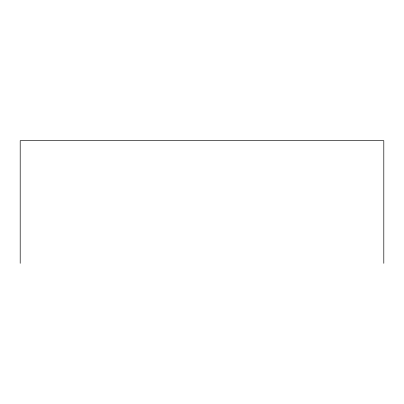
<?xml version="1.0" encoding="UTF-8"?>
<svg xmlns="http://www.w3.org/2000/svg" width="404" height="404" viewBox="0 0 404 404"><rect width="100%" height="100%" fill="white"/><g stroke="black" fill="none" stroke-linecap="round" stroke-linejoin="round"><path stroke-width="0.61" d="M383.8 263.312L383.8 140.688L20.2 140.688L20.2 263.312"/></g></svg>
